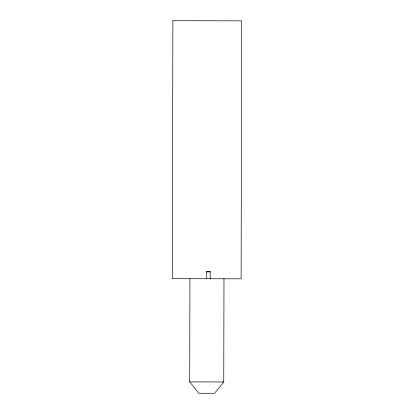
<?xml version="1.0" encoding="UTF-8"?>
<svg xmlns="http://www.w3.org/2000/svg" width="414" height="414" viewBox="0 0 414 414"><rect width="100%" height="100%" fill="white"/><g stroke="black" fill="none" stroke-linecap="round" stroke-linejoin="round"><path stroke-width="0.62" d="M223.974 278.782L223.751 381.972L214.545 393.3L198.865 393.264L189.71 381.899L189.933 278.71M206.721 278.746L206.736 271.688L210.177 271.693L210.162 278.751M206.094 271.863L210.581 271.874M189.71 381.899L223.751 381.972M172.881 20.7L172.322 278.674L241.119 278.819L241.678 20.85L172.881 20.7"/></g></svg>
